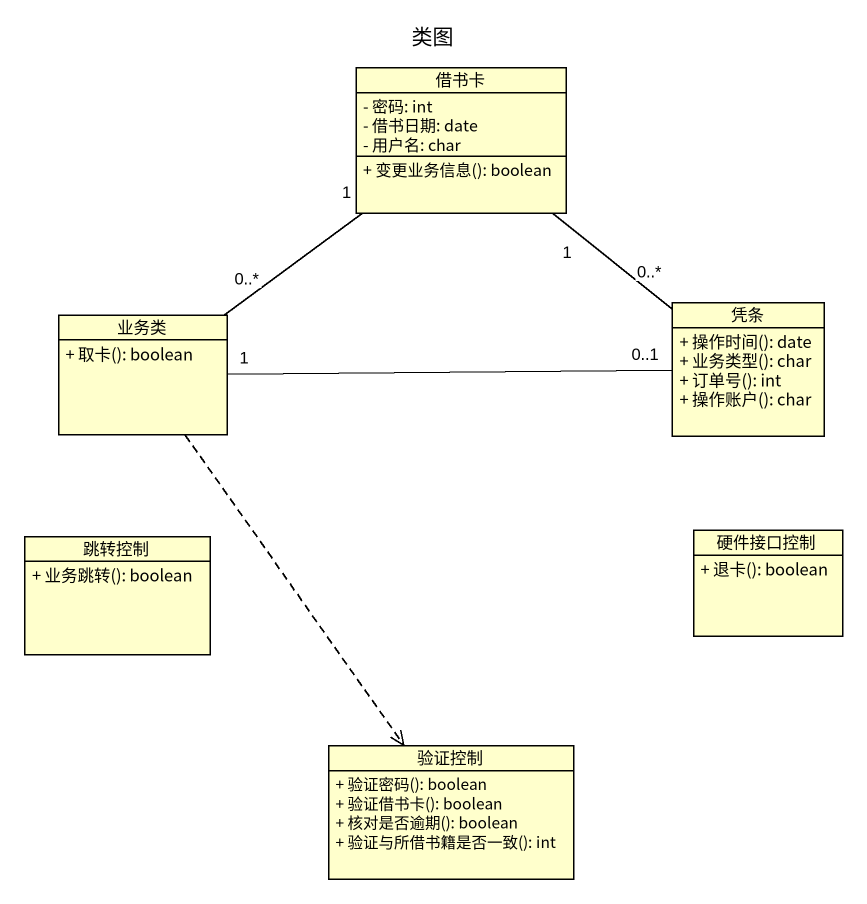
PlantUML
@startuml
title 类图
hide circle
hide empty members
skinparam classAttributeIconSize 0
class 借书卡 {
  - 密码: int
  - 借书日期: date
  - 用户名: char
  + 变更业务信息(): boolean
}
class 业务类 {
  + 取卡(): boolean
}
class 凭条 {
  + 操作时间(): date
  + 业务类型(): char
  + 订单号(): int
  + 操作账户(): char
}
class 跳转控制 {
  + 业务跳转(): boolean
}
class 硬件接口控制 {
  + 退卡(): boolean
}
class 验证控制 {
  + 验证密码(): boolean
  + 验证借书卡(): boolean
  + 核对是否逾期(): boolean
  + 验证与所借书籍是否一致(): int
}
借书卡 "1" -- "0..*" 业务类
借书卡 "1" -- "0..*" 凭条
业务类 "1" -right- "0..1" 凭条
业务类 ..> 验证控制
@enduml
